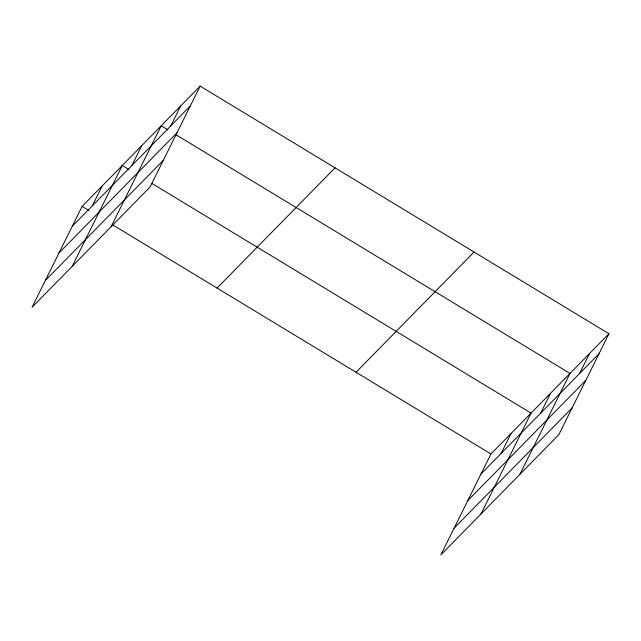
<?xml version="1.0" encoding="UTF-8"?>
<svg xmlns="http://www.w3.org/2000/svg" width="641" height="641" viewBox="0 0 641 641"><rect width="100%" height="100%" fill="white"/><g stroke="black" fill="none" stroke-linecap="round" stroke-linejoin="round"><path stroke-width="0.96" d="M200.144 86.134L82.136 206.362L32.05 307.263L150.058 187.028L200.144 86.134L608.95 333.737L558.864 434.638L440.856 554.866L490.942 453.972L608.95 333.737M92.312 205.833L102.199 185.922M72.177 266.384L122.255 165.482L129.049 169.593M131.846 165.554L141.733 145.643M111.117 226.706L161.203 125.804L167.99 129.923M170.794 125.876L180.674 105.973M501.118 453.443L511.005 433.532M480.982 513.986L531.06 413.092L151.957 183.47M540.651 413.165L550.539 393.254M519.923 474.316L570.009 373.415L175.626 134.546M579.6 373.487L589.48 353.576M72.257 226.273L190.265 106.037M58.988 252.995L176.996 132.767M45.319 280.534L163.327 160.298M217.043 288.073L335.051 167.846M356.035 372.261L474.044 252.033M481.062 473.883L599.071 353.648M467.794 500.605L585.802 380.369M454.124 528.144L572.133 407.908M82.136 206.362L88.923 210.472M112.68 224.863L490.942 453.972"/></g></svg>
